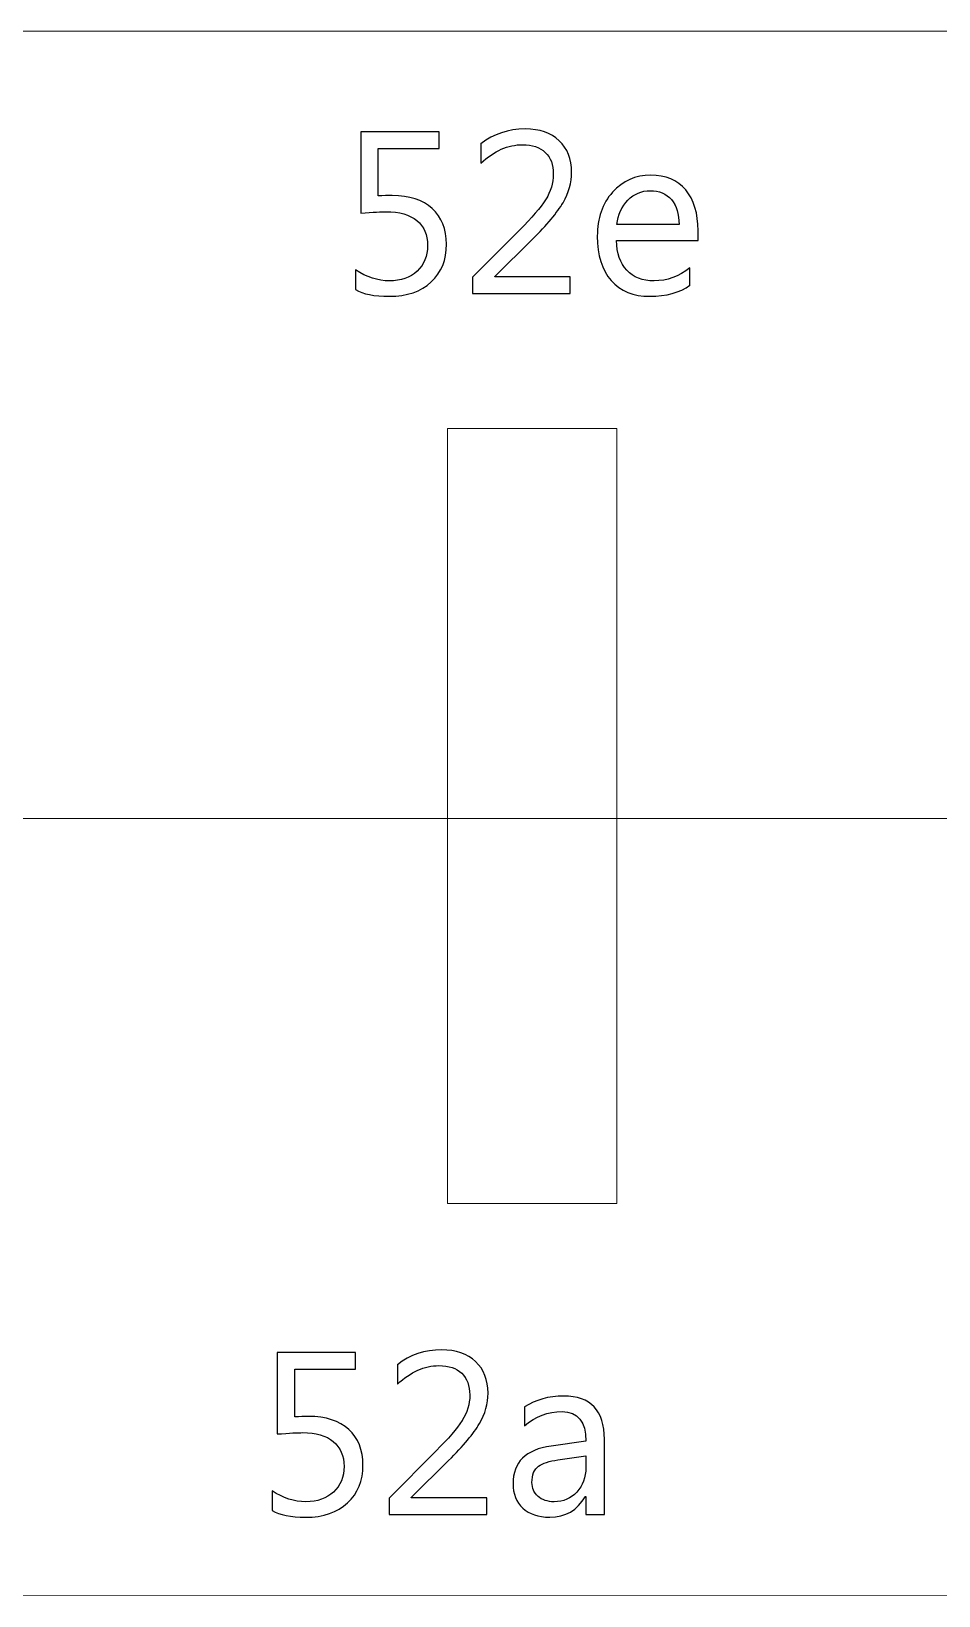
# Model space of a CAD drawing. Header units: centimetres. Extents: x -370 to 378, y -504 to 433.
# Drawn here: x -77.2 to -45.6, y 377.3 to 431.9 of the extents above; entities that cross this region are included whole.
import ezdxf

# ---------------------------------------------------------------- set-up
doc = ezdxf.new("R2010")
doc.units = ezdxf.units.CM
doc.header["$MEASUREMENT"] = 0
doc.layers.add('Camada 1', color=7, linetype='Continuous')
doc.layers.add('Camada 2', color=20, linetype='Continuous')

msp = doc.modelspace()

# ---------------------------------------------------------------- linework, layer by layer
at = {"layer": 'Camada 1', "lineweight": 9}
msp.add_lwpolyline([(-62.684, 390.977), (-56.776, 390.977), (-56.776, 418.021), (-62.684, 418.021), (-62.684, 390.977)], close=True, dxfattribs=at)
for points in [[(-108.854, 431.873), (-108.854, 431.873), (41.46, 431.873), (41.46, 431.873), (41.46, 431.873), (41.46, 431.873), (41.46, 377.293), (41.46, 377.293), (41.46, 377.293), (41.46, 377.293), (-108.854, 377.298), (-108.854, 377.298), (-108.854, 377.298), (-108.854, 377.298), (-108.854, 431.873), (-108.854, 431.873)], [(-108.854, 404.406), (-108.854, 404.406), (41.46, 404.406), (41.46, 404.406), (41.46, 404.406), (41.46, 404.406), (41.46, 377.293), (41.46, 377.293), (41.46, 377.293), (41.46, 377.293), (-108.854, 377.295), (-108.854, 377.295), (-108.854, 377.295), (-108.854, 377.295), (-108.854, 404.406), (-108.854, 404.406)]]:
    msp.add_open_spline(points, degree=3, knots=[0, 0, 0, 0, 0.2, 0.2, 0.2, 0.2, 0.4, 0.4, 0.4, 0.4, 0.6, 0.6, 0.6, 0.6, 1, 1, 1, 1], dxfattribs=at)
at = {"layer": 'Camada 2'}
for points, knots in [([(-58.406, 422.723), (-58.406, 422.723), (-61.809, 422.723), (-61.809, 422.723), (-61.809, 422.723), (-61.809, 422.723), (-61.809, 423.296), (-61.809, 423.296), (-61.809, 423.296), (-61.809, 423.296), (-60.164, 424.946), (-60.164, 424.946), (-60.164, 424.946), (-59.743, 425.367), (-59.443, 425.717), (-59.265, 425.996), (-59.265, 425.996), (-59.085, 426.276), (-58.995, 426.576), (-58.995, 426.893), (-58.995, 426.893), (-58.995, 427.218), (-59.087, 427.471), (-59.274, 427.649), (-59.274, 427.649), (-59.461, 427.828), (-59.726, 427.917), (-60.07, 427.917), (-60.07, 427.917), (-60.574, 427.917), (-61.056, 427.702), (-61.519, 427.272), (-61.519, 427.272), (-61.519, 427.272), (-61.519, 427.949), (-61.519, 427.949), (-61.519, 427.949), (-61.078, 428.293), (-60.565, 428.465), (-59.98, 428.465), (-59.98, 428.465), (-59.476, 428.465), (-59.079, 428.328), (-58.79, 428.055), (-58.79, 428.055), (-58.501, 427.783), (-58.357, 427.416), (-58.357, 426.956), (-58.357, 426.956), (-58.357, 426.594), (-58.457, 426.24), (-58.657, 425.894), (-58.657, 425.894), (-58.856, 425.549), (-59.215, 425.12), (-59.732, 424.608), (-59.732, 424.608), (-59.732, 424.608), (-61.035, 423.32), (-61.035, 423.32), (-61.035, 423.32), (-61.035, 423.32), (-61.035, 423.304), (-61.035, 423.304), (-61.035, 423.304), (-61.035, 423.304), (-58.406, 423.304), (-58.406, 423.304), (-58.406, 423.304), (-58.406, 423.304), (-58.406, 422.723), (-58.406, 422.723)], [0, 0, 0, 0, 0.052632, 0.052632, 0.052632, 0.052632, 0.105263, 0.105263, 0.105263, 0.105263, 0.157895, 0.157895, 0.157895, 0.157895, 0.210526, 0.210526, 0.210526, 0.210526, 0.263158, 0.263158, 0.263158, 0.263158, 0.315789, 0.315789, 0.315789, 0.315789, 0.368421, 0.368421, 0.368421, 0.368421, 0.421053, 0.421053, 0.421053, 0.421053, 0.473684, 0.473684, 0.473684, 0.473684, 0.526316, 0.526316, 0.526316, 0.526316, 0.578947, 0.578947, 0.578947, 0.578947, 0.631579, 0.631579, 0.631579, 0.631579, 0.684211, 0.684211, 0.684211, 0.684211, 0.736842, 0.736842, 0.736842, 0.736842, 0.789474, 0.789474, 0.789474, 0.789474, 0.842105, 0.842105, 0.842105, 0.842105, 0.894737, 0.894737, 0.894737, 0.894737, 1, 1, 1, 1]), ([(-65.89, 422.86), (-65.89, 422.86), (-65.89, 423.546), (-65.89, 423.546), (-65.89, 423.546), (-65.504, 423.293), (-65.112, 423.167), (-64.712, 423.167), (-64.712, 423.167), (-64.313, 423.167), (-63.992, 423.28), (-63.747, 423.506), (-63.747, 423.506), (-63.504, 423.73), (-63.382, 424.03), (-63.382, 424.402), (-63.382, 424.402), (-63.382, 424.772), (-63.507, 425.061), (-63.755, 425.268), (-63.755, 425.268), (-64.005, 425.475), (-64.362, 425.578), (-64.827, 425.578), (-64.827, 425.578), (-64.984, 425.578), (-65.28, 425.562), (-65.712, 425.531), (-65.712, 425.531), (-65.712, 425.531), (-65.712, 428.369), (-65.712, 428.369), (-65.712, 428.369), (-65.712, 428.369), (-62.979, 428.369), (-62.979, 428.369), (-62.979, 428.369), (-62.979, 428.369), (-62.979, 427.788), (-62.979, 427.788), (-62.979, 427.788), (-62.979, 427.788), (-65.1, 427.788), (-65.1, 427.788), (-65.1, 427.788), (-65.1, 427.788), (-65.1, 426.127), (-65.1, 426.127), (-65.1, 426.127), (-64.926, 426.137), (-64.766, 426.143), (-64.618, 426.143), (-64.618, 426.143), (-64.015, 426.143), (-63.547, 425.991), (-63.216, 425.688), (-63.216, 425.688), (-62.886, 425.386), (-62.72, 424.971), (-62.72, 424.444), (-62.72, 424.444), (-62.72, 423.898), (-62.898, 423.458), (-63.254, 423.127), (-63.254, 423.127), (-63.61, 422.793), (-64.099, 422.627), (-64.719, 422.627), (-64.719, 422.627), (-65.242, 422.627), (-65.632, 422.704), (-65.89, 422.86)], [0, 0, 0, 0, 0.052632, 0.052632, 0.052632, 0.052632, 0.105263, 0.105263, 0.105263, 0.105263, 0.157895, 0.157895, 0.157895, 0.157895, 0.210526, 0.210526, 0.210526, 0.210526, 0.263158, 0.263158, 0.263158, 0.263158, 0.315789, 0.315789, 0.315789, 0.315789, 0.368421, 0.368421, 0.368421, 0.368421, 0.421053, 0.421053, 0.421053, 0.421053, 0.473684, 0.473684, 0.473684, 0.473684, 0.526316, 0.526316, 0.526316, 0.526316, 0.578947, 0.578947, 0.578947, 0.578947, 0.631579, 0.631579, 0.631579, 0.631579, 0.684211, 0.684211, 0.684211, 0.684211, 0.736842, 0.736842, 0.736842, 0.736842, 0.789474, 0.789474, 0.789474, 0.789474, 0.842105, 0.842105, 0.842105, 0.842105, 0.894737, 0.894737, 0.894737, 0.894737, 1, 1, 1, 1]), ([(-53.946, 424.578), (-53.946, 424.578), (-56.793, 424.578), (-56.793, 424.578), (-56.793, 424.578), (-56.782, 424.128), (-56.661, 423.78), (-56.431, 423.535), (-56.431, 423.535), (-56.2, 423.289), (-55.883, 423.167), (-55.48, 423.167), (-55.48, 423.167), (-55.025, 423.167), (-54.609, 423.317), (-54.228, 423.618), (-54.228, 423.618), (-54.228, 423.618), (-54.228, 423.014), (-54.228, 423.014), (-54.228, 423.014), (-54.582, 422.756), (-55.051, 422.627), (-55.633, 422.627), (-55.633, 422.627), (-56.202, 422.627), (-56.649, 422.809), (-56.974, 423.176), (-56.974, 423.176), (-57.3, 423.543), (-57.462, 424.059), (-57.462, 424.723), (-57.462, 424.723), (-57.462, 425.352), (-57.285, 425.863), (-56.929, 426.26), (-56.929, 426.26), (-56.572, 426.655), (-56.132, 426.852), (-55.603, 426.852), (-55.603, 426.852), (-55.076, 426.852), (-54.668, 426.682), (-54.379, 426.34), (-54.379, 426.34), (-54.09, 425.999), (-53.946, 425.524), (-53.946, 424.917), (-53.946, 424.917), (-53.946, 424.917), (-53.946, 424.578), (-53.946, 424.578)], [0, 0, 0, 0, 0.071429, 0.071429, 0.071429, 0.071429, 0.142857, 0.142857, 0.142857, 0.142857, 0.214286, 0.214286, 0.214286, 0.214286, 0.285714, 0.285714, 0.285714, 0.285714, 0.357143, 0.357143, 0.357143, 0.357143, 0.428571, 0.428571, 0.428571, 0.428571, 0.5, 0.5, 0.5, 0.5, 0.571429, 0.571429, 0.571429, 0.571429, 0.642857, 0.642857, 0.642857, 0.642857, 0.714286, 0.714286, 0.714286, 0.714286, 0.785714, 0.785714, 0.785714, 0.785714, 0.857143, 0.857143, 0.857143, 0.857143, 1, 1, 1, 1]), ([(-54.607, 425.127), (-54.61, 425.5), (-54.7, 425.792), (-54.878, 426), (-54.878, 426), (-55.055, 426.209), (-55.301, 426.312), (-55.616, 426.312), (-55.616, 426.312), (-55.919, 426.312), (-56.179, 426.203), (-56.391, 425.984), (-56.391, 425.984), (-56.603, 425.765), (-56.735, 425.48), (-56.785, 425.127), (-56.785, 425.127), (-56.785, 425.127), (-54.607, 425.127), (-54.607, 425.127)], [0, 0, 0, 0, 0.166667, 0.166667, 0.166667, 0.166667, 0.333333, 0.333333, 0.333333, 0.333333, 0.5, 0.5, 0.5, 0.5, 0.666667, 0.666667, 0.666667, 0.666667, 1, 1, 1, 1]), ([(-68.804, 380.265), (-68.804, 380.265), (-68.804, 380.95), (-68.804, 380.95), (-68.804, 380.95), (-68.419, 380.697), (-68.026, 380.571), (-67.627, 380.571), (-67.627, 380.571), (-67.228, 380.571), (-66.907, 380.684), (-66.662, 380.91), (-66.662, 380.91), (-66.419, 381.134), (-66.296, 381.434), (-66.296, 381.806), (-66.296, 381.806), (-66.296, 382.176), (-66.421, 382.465), (-66.67, 382.672), (-66.67, 382.672), (-66.92, 382.879), (-67.276, 382.982), (-67.741, 382.982), (-67.741, 382.982), (-67.899, 382.982), (-68.194, 382.966), (-68.627, 382.935), (-68.627, 382.935), (-68.627, 382.935), (-68.627, 385.773), (-68.627, 385.773), (-68.627, 385.773), (-68.627, 385.773), (-65.893, 385.773), (-65.893, 385.773), (-65.893, 385.773), (-65.893, 385.773), (-65.893, 385.192), (-65.893, 385.192), (-65.893, 385.192), (-65.893, 385.192), (-68.014, 385.192), (-68.014, 385.192), (-68.014, 385.192), (-68.014, 385.192), (-68.014, 383.531), (-68.014, 383.531), (-68.014, 383.531), (-67.841, 383.541), (-67.681, 383.547), (-67.533, 383.547), (-67.533, 383.547), (-66.93, 383.547), (-66.462, 383.395), (-66.131, 383.093), (-66.131, 383.093), (-65.8, 382.79), (-65.635, 382.375), (-65.635, 381.848), (-65.635, 381.848), (-65.635, 381.302), (-65.812, 380.863), (-66.169, 380.531), (-66.169, 380.531), (-66.525, 380.197), (-67.014, 380.031), (-67.634, 380.031), (-67.634, 380.031), (-68.157, 380.031), (-68.546, 380.109), (-68.804, 380.265)], [0, 0, 0, 0, 0.052632, 0.052632, 0.052632, 0.052632, 0.105263, 0.105263, 0.105263, 0.105263, 0.157895, 0.157895, 0.157895, 0.157895, 0.210526, 0.210526, 0.210526, 0.210526, 0.263158, 0.263158, 0.263158, 0.263158, 0.315789, 0.315789, 0.315789, 0.315789, 0.368421, 0.368421, 0.368421, 0.368421, 0.421053, 0.421053, 0.421053, 0.421053, 0.473684, 0.473684, 0.473684, 0.473684, 0.526316, 0.526316, 0.526316, 0.526316, 0.578947, 0.578947, 0.578947, 0.578947, 0.631579, 0.631579, 0.631579, 0.631579, 0.684211, 0.684211, 0.684211, 0.684211, 0.736842, 0.736842, 0.736842, 0.736842, 0.789474, 0.789474, 0.789474, 0.789474, 0.842105, 0.842105, 0.842105, 0.842105, 0.894737, 0.894737, 0.894737, 0.894737, 1, 1, 1, 1]), ([(-61.32, 380.128), (-61.32, 380.128), (-64.724, 380.128), (-64.724, 380.128), (-64.724, 380.128), (-64.724, 380.128), (-64.724, 380.7), (-64.724, 380.7), (-64.724, 380.7), (-64.724, 380.7), (-63.079, 382.351), (-63.079, 382.351), (-63.079, 382.351), (-62.658, 382.771), (-62.358, 383.121), (-62.179, 383.4), (-62.179, 383.4), (-61.999, 383.68), (-61.909, 383.98), (-61.909, 384.297), (-61.909, 384.297), (-61.909, 384.622), (-62.002, 384.875), (-62.189, 385.054), (-62.189, 385.054), (-62.376, 385.232), (-62.64, 385.321), (-62.984, 385.321), (-62.984, 385.321), (-63.489, 385.321), (-63.971, 385.106), (-64.433, 384.676), (-64.433, 384.676), (-64.433, 384.676), (-64.433, 385.353), (-64.433, 385.353), (-64.433, 385.353), (-63.993, 385.698), (-63.479, 385.87), (-62.895, 385.87), (-62.895, 385.87), (-62.39, 385.87), (-61.994, 385.732), (-61.705, 385.46), (-61.705, 385.46), (-61.416, 385.187), (-61.272, 384.82), (-61.272, 384.36), (-61.272, 384.36), (-61.272, 383.998), (-61.371, 383.644), (-61.572, 383.298), (-61.572, 383.298), (-61.771, 382.953), (-62.13, 382.524), (-62.647, 382.012), (-62.647, 382.012), (-62.647, 382.012), (-63.95, 380.724), (-63.95, 380.724), (-63.95, 380.724), (-63.95, 380.724), (-63.95, 380.708), (-63.95, 380.708), (-63.95, 380.708), (-63.95, 380.708), (-61.32, 380.708), (-61.32, 380.708), (-61.32, 380.708), (-61.32, 380.708), (-61.32, 380.128), (-61.32, 380.128)], [0, 0, 0, 0, 0.052632, 0.052632, 0.052632, 0.052632, 0.105263, 0.105263, 0.105263, 0.105263, 0.157895, 0.157895, 0.157895, 0.157895, 0.210526, 0.210526, 0.210526, 0.210526, 0.263158, 0.263158, 0.263158, 0.263158, 0.315789, 0.315789, 0.315789, 0.315789, 0.368421, 0.368421, 0.368421, 0.368421, 0.421053, 0.421053, 0.421053, 0.421053, 0.473684, 0.473684, 0.473684, 0.473684, 0.526316, 0.526316, 0.526316, 0.526316, 0.578947, 0.578947, 0.578947, 0.578947, 0.631579, 0.631579, 0.631579, 0.631579, 0.684211, 0.684211, 0.684211, 0.684211, 0.736842, 0.736842, 0.736842, 0.736842, 0.789474, 0.789474, 0.789474, 0.789474, 0.842105, 0.842105, 0.842105, 0.842105, 0.894737, 0.894737, 0.894737, 0.894737, 1, 1, 1, 1]), ([(-57.216, 380.128), (-57.216, 380.128), (-57.861, 380.128), (-57.861, 380.128), (-57.861, 380.128), (-57.861, 380.128), (-57.861, 380.758), (-57.861, 380.758), (-57.861, 380.758), (-57.861, 380.758), (-57.877, 380.758), (-57.877, 380.758), (-57.877, 380.758), (-58.158, 380.273), (-58.57, 380.031), (-59.117, 380.031), (-59.117, 380.031), (-59.519, 380.031), (-59.834, 380.137), (-60.061, 380.351), (-60.061, 380.351), (-60.288, 380.563), (-60.401, 380.845), (-60.401, 381.197), (-60.401, 381.197), (-60.401, 381.952), (-59.958, 382.391), (-59.07, 382.515), (-59.07, 382.515), (-59.07, 382.515), (-57.861, 382.684), (-57.861, 382.684), (-57.861, 382.684), (-57.861, 383.372), (-58.138, 383.716), (-58.691, 383.716), (-58.691, 383.716), (-59.177, 383.716), (-59.615, 383.55), (-60.006, 383.216), (-60.006, 383.216), (-60.006, 383.216), (-60.006, 383.878), (-60.006, 383.878), (-60.006, 383.878), (-59.61, 384.13), (-59.154, 384.257), (-58.636, 384.257), (-58.636, 384.257), (-57.689, 384.257), (-57.216, 383.755), (-57.216, 382.751), (-57.216, 382.751), (-57.216, 382.751), (-57.216, 380.128), (-57.216, 380.128)], [0, 0, 0, 0, 0.066667, 0.066667, 0.066667, 0.066667, 0.133333, 0.133333, 0.133333, 0.133333, 0.2, 0.2, 0.2, 0.2, 0.266667, 0.266667, 0.266667, 0.266667, 0.333333, 0.333333, 0.333333, 0.333333, 0.4, 0.4, 0.4, 0.4, 0.466667, 0.466667, 0.466667, 0.466667, 0.533333, 0.533333, 0.533333, 0.533333, 0.6, 0.6, 0.6, 0.6, 0.666667, 0.666667, 0.666667, 0.666667, 0.733333, 0.733333, 0.733333, 0.733333, 0.8, 0.8, 0.8, 0.8, 0.866667, 0.866667, 0.866667, 0.866667, 1, 1, 1, 1]), ([(-57.861, 382.168), (-57.861, 382.168), (-58.834, 382.033), (-58.834, 382.033), (-58.834, 382.033), (-59.134, 381.992), (-59.359, 381.916), (-59.511, 381.81), (-59.511, 381.81), (-59.663, 381.703), (-59.74, 381.515), (-59.74, 381.243), (-59.74, 381.243), (-59.74, 381.046), (-59.67, 380.884), (-59.529, 380.759), (-59.529, 380.759), (-59.389, 380.634), (-59.201, 380.571), (-58.968, 380.571), (-58.968, 380.571), (-58.647, 380.571), (-58.382, 380.684), (-58.174, 380.908), (-58.174, 380.908), (-57.966, 381.134), (-57.861, 381.419), (-57.861, 381.765), (-57.861, 381.765), (-57.861, 381.765), (-57.861, 382.168), (-57.861, 382.168)], [0, 0, 0, 0, 0.111111, 0.111111, 0.111111, 0.111111, 0.222222, 0.222222, 0.222222, 0.222222, 0.333333, 0.333333, 0.333333, 0.333333, 0.444444, 0.444444, 0.444444, 0.444444, 0.555556, 0.555556, 0.555556, 0.555556, 0.666667, 0.666667, 0.666667, 0.666667, 0.777778, 0.777778, 0.777778, 0.777778, 1, 1, 1, 1])]:
    msp.add_open_spline(points, degree=3, knots=knots, dxfattribs=at)
at = {"layer": 'Camada 2', "lineweight": 9}
for points, knots in [([(-58.406, 422.723), (-58.406, 422.723), (-61.809, 422.723), (-61.809, 422.723), (-61.809, 422.723), (-61.809, 422.723), (-61.809, 423.296), (-61.809, 423.296), (-61.809, 423.296), (-61.809, 423.296), (-60.164, 424.946), (-60.164, 424.946), (-60.164, 424.946), (-59.743, 425.367), (-59.443, 425.717), (-59.265, 425.996), (-59.265, 425.996), (-59.085, 426.276), (-58.995, 426.576), (-58.995, 426.893), (-58.995, 426.893), (-58.995, 427.218), (-59.087, 427.471), (-59.274, 427.649), (-59.274, 427.649), (-59.461, 427.828), (-59.726, 427.917), (-60.07, 427.917), (-60.07, 427.917), (-60.574, 427.917), (-61.056, 427.702), (-61.519, 427.272), (-61.519, 427.272), (-61.519, 427.272), (-61.519, 427.949), (-61.519, 427.949), (-61.519, 427.949), (-61.078, 428.293), (-60.565, 428.465), (-59.98, 428.465), (-59.98, 428.465), (-59.476, 428.465), (-59.079, 428.328), (-58.79, 428.055), (-58.79, 428.055), (-58.501, 427.783), (-58.357, 427.416), (-58.357, 426.956), (-58.357, 426.956), (-58.357, 426.594), (-58.457, 426.24), (-58.657, 425.894), (-58.657, 425.894), (-58.856, 425.549), (-59.215, 425.12), (-59.732, 424.608), (-59.732, 424.608), (-59.732, 424.608), (-61.035, 423.32), (-61.035, 423.32), (-61.035, 423.32), (-61.035, 423.32), (-61.035, 423.304), (-61.035, 423.304), (-61.035, 423.304), (-61.035, 423.304), (-58.406, 423.304), (-58.406, 423.304), (-58.406, 423.304), (-58.406, 423.304), (-58.406, 422.723), (-58.406, 422.723)], [0, 0, 0, 0, 0.052632, 0.052632, 0.052632, 0.052632, 0.105263, 0.105263, 0.105263, 0.105263, 0.157895, 0.157895, 0.157895, 0.157895, 0.210526, 0.210526, 0.210526, 0.210526, 0.263158, 0.263158, 0.263158, 0.263158, 0.315789, 0.315789, 0.315789, 0.315789, 0.368421, 0.368421, 0.368421, 0.368421, 0.421053, 0.421053, 0.421053, 0.421053, 0.473684, 0.473684, 0.473684, 0.473684, 0.526316, 0.526316, 0.526316, 0.526316, 0.578947, 0.578947, 0.578947, 0.578947, 0.631579, 0.631579, 0.631579, 0.631579, 0.684211, 0.684211, 0.684211, 0.684211, 0.736842, 0.736842, 0.736842, 0.736842, 0.789474, 0.789474, 0.789474, 0.789474, 0.842105, 0.842105, 0.842105, 0.842105, 0.894737, 0.894737, 0.894737, 0.894737, 1, 1, 1, 1]), ([(-65.89, 422.86), (-65.89, 422.86), (-65.89, 423.546), (-65.89, 423.546), (-65.89, 423.546), (-65.504, 423.293), (-65.112, 423.167), (-64.712, 423.167), (-64.712, 423.167), (-64.313, 423.167), (-63.992, 423.28), (-63.747, 423.506), (-63.747, 423.506), (-63.504, 423.73), (-63.382, 424.03), (-63.382, 424.402), (-63.382, 424.402), (-63.382, 424.772), (-63.507, 425.061), (-63.755, 425.268), (-63.755, 425.268), (-64.005, 425.475), (-64.362, 425.578), (-64.827, 425.578), (-64.827, 425.578), (-64.984, 425.578), (-65.28, 425.562), (-65.712, 425.531), (-65.712, 425.531), (-65.712, 425.531), (-65.712, 428.369), (-65.712, 428.369), (-65.712, 428.369), (-65.712, 428.369), (-62.979, 428.369), (-62.979, 428.369), (-62.979, 428.369), (-62.979, 428.369), (-62.979, 427.788), (-62.979, 427.788), (-62.979, 427.788), (-62.979, 427.788), (-65.1, 427.788), (-65.1, 427.788), (-65.1, 427.788), (-65.1, 427.788), (-65.1, 426.127), (-65.1, 426.127), (-65.1, 426.127), (-64.926, 426.137), (-64.766, 426.143), (-64.618, 426.143), (-64.618, 426.143), (-64.015, 426.143), (-63.547, 425.991), (-63.216, 425.688), (-63.216, 425.688), (-62.886, 425.386), (-62.72, 424.971), (-62.72, 424.444), (-62.72, 424.444), (-62.72, 423.898), (-62.898, 423.458), (-63.254, 423.127), (-63.254, 423.127), (-63.61, 422.793), (-64.099, 422.627), (-64.719, 422.627), (-64.719, 422.627), (-65.242, 422.627), (-65.632, 422.704), (-65.89, 422.86)], [0, 0, 0, 0, 0.052632, 0.052632, 0.052632, 0.052632, 0.105263, 0.105263, 0.105263, 0.105263, 0.157895, 0.157895, 0.157895, 0.157895, 0.210526, 0.210526, 0.210526, 0.210526, 0.263158, 0.263158, 0.263158, 0.263158, 0.315789, 0.315789, 0.315789, 0.315789, 0.368421, 0.368421, 0.368421, 0.368421, 0.421053, 0.421053, 0.421053, 0.421053, 0.473684, 0.473684, 0.473684, 0.473684, 0.526316, 0.526316, 0.526316, 0.526316, 0.578947, 0.578947, 0.578947, 0.578947, 0.631579, 0.631579, 0.631579, 0.631579, 0.684211, 0.684211, 0.684211, 0.684211, 0.736842, 0.736842, 0.736842, 0.736842, 0.789474, 0.789474, 0.789474, 0.789474, 0.842105, 0.842105, 0.842105, 0.842105, 0.894737, 0.894737, 0.894737, 0.894737, 1, 1, 1, 1]), ([(-53.946, 424.578), (-53.946, 424.578), (-56.793, 424.578), (-56.793, 424.578), (-56.793, 424.578), (-56.782, 424.128), (-56.661, 423.78), (-56.431, 423.535), (-56.431, 423.535), (-56.2, 423.289), (-55.883, 423.167), (-55.48, 423.167), (-55.48, 423.167), (-55.025, 423.167), (-54.609, 423.317), (-54.228, 423.618), (-54.228, 423.618), (-54.228, 423.618), (-54.228, 423.014), (-54.228, 423.014), (-54.228, 423.014), (-54.582, 422.756), (-55.051, 422.627), (-55.633, 422.627), (-55.633, 422.627), (-56.202, 422.627), (-56.649, 422.809), (-56.974, 423.176), (-56.974, 423.176), (-57.3, 423.543), (-57.462, 424.059), (-57.462, 424.723), (-57.462, 424.723), (-57.462, 425.352), (-57.285, 425.863), (-56.929, 426.26), (-56.929, 426.26), (-56.572, 426.655), (-56.132, 426.852), (-55.603, 426.852), (-55.603, 426.852), (-55.076, 426.852), (-54.668, 426.682), (-54.379, 426.34), (-54.379, 426.34), (-54.09, 425.999), (-53.946, 425.524), (-53.946, 424.917), (-53.946, 424.917), (-53.946, 424.917), (-53.946, 424.578), (-53.946, 424.578)], [0, 0, 0, 0, 0.071429, 0.071429, 0.071429, 0.071429, 0.142857, 0.142857, 0.142857, 0.142857, 0.214286, 0.214286, 0.214286, 0.214286, 0.285714, 0.285714, 0.285714, 0.285714, 0.357143, 0.357143, 0.357143, 0.357143, 0.428571, 0.428571, 0.428571, 0.428571, 0.5, 0.5, 0.5, 0.5, 0.571429, 0.571429, 0.571429, 0.571429, 0.642857, 0.642857, 0.642857, 0.642857, 0.714286, 0.714286, 0.714286, 0.714286, 0.785714, 0.785714, 0.785714, 0.785714, 0.857143, 0.857143, 0.857143, 0.857143, 1, 1, 1, 1]), ([(-54.607, 425.127), (-54.61, 425.5), (-54.7, 425.792), (-54.878, 426), (-54.878, 426), (-55.055, 426.209), (-55.301, 426.312), (-55.616, 426.312), (-55.616, 426.312), (-55.919, 426.312), (-56.179, 426.203), (-56.391, 425.984), (-56.391, 425.984), (-56.603, 425.765), (-56.735, 425.48), (-56.785, 425.127), (-56.785, 425.127), (-56.785, 425.127), (-54.607, 425.127), (-54.607, 425.127)], [0, 0, 0, 0, 0.166667, 0.166667, 0.166667, 0.166667, 0.333333, 0.333333, 0.333333, 0.333333, 0.5, 0.5, 0.5, 0.5, 0.666667, 0.666667, 0.666667, 0.666667, 1, 1, 1, 1]), ([(-68.804, 380.265), (-68.804, 380.265), (-68.804, 380.95), (-68.804, 380.95), (-68.804, 380.95), (-68.419, 380.697), (-68.026, 380.571), (-67.627, 380.571), (-67.627, 380.571), (-67.228, 380.571), (-66.907, 380.684), (-66.662, 380.91), (-66.662, 380.91), (-66.419, 381.134), (-66.296, 381.434), (-66.296, 381.806), (-66.296, 381.806), (-66.296, 382.176), (-66.421, 382.465), (-66.67, 382.672), (-66.67, 382.672), (-66.92, 382.879), (-67.276, 382.982), (-67.741, 382.982), (-67.741, 382.982), (-67.899, 382.982), (-68.194, 382.966), (-68.627, 382.935), (-68.627, 382.935), (-68.627, 382.935), (-68.627, 385.773), (-68.627, 385.773), (-68.627, 385.773), (-68.627, 385.773), (-65.893, 385.773), (-65.893, 385.773), (-65.893, 385.773), (-65.893, 385.773), (-65.893, 385.192), (-65.893, 385.192), (-65.893, 385.192), (-65.893, 385.192), (-68.014, 385.192), (-68.014, 385.192), (-68.014, 385.192), (-68.014, 385.192), (-68.014, 383.531), (-68.014, 383.531), (-68.014, 383.531), (-67.841, 383.541), (-67.681, 383.547), (-67.533, 383.547), (-67.533, 383.547), (-66.93, 383.547), (-66.462, 383.395), (-66.131, 383.093), (-66.131, 383.093), (-65.8, 382.79), (-65.635, 382.375), (-65.635, 381.848), (-65.635, 381.848), (-65.635, 381.302), (-65.812, 380.863), (-66.169, 380.531), (-66.169, 380.531), (-66.525, 380.197), (-67.014, 380.031), (-67.634, 380.031), (-67.634, 380.031), (-68.157, 380.031), (-68.546, 380.109), (-68.804, 380.265)], [0, 0, 0, 0, 0.052632, 0.052632, 0.052632, 0.052632, 0.105263, 0.105263, 0.105263, 0.105263, 0.157895, 0.157895, 0.157895, 0.157895, 0.210526, 0.210526, 0.210526, 0.210526, 0.263158, 0.263158, 0.263158, 0.263158, 0.315789, 0.315789, 0.315789, 0.315789, 0.368421, 0.368421, 0.368421, 0.368421, 0.421053, 0.421053, 0.421053, 0.421053, 0.473684, 0.473684, 0.473684, 0.473684, 0.526316, 0.526316, 0.526316, 0.526316, 0.578947, 0.578947, 0.578947, 0.578947, 0.631579, 0.631579, 0.631579, 0.631579, 0.684211, 0.684211, 0.684211, 0.684211, 0.736842, 0.736842, 0.736842, 0.736842, 0.789474, 0.789474, 0.789474, 0.789474, 0.842105, 0.842105, 0.842105, 0.842105, 0.894737, 0.894737, 0.894737, 0.894737, 1, 1, 1, 1]), ([(-61.32, 380.128), (-61.32, 380.128), (-64.724, 380.128), (-64.724, 380.128), (-64.724, 380.128), (-64.724, 380.128), (-64.724, 380.7), (-64.724, 380.7), (-64.724, 380.7), (-64.724, 380.7), (-63.079, 382.351), (-63.079, 382.351), (-63.079, 382.351), (-62.658, 382.771), (-62.358, 383.121), (-62.179, 383.4), (-62.179, 383.4), (-61.999, 383.68), (-61.909, 383.98), (-61.909, 384.297), (-61.909, 384.297), (-61.909, 384.622), (-62.002, 384.875), (-62.189, 385.054), (-62.189, 385.054), (-62.376, 385.232), (-62.64, 385.321), (-62.984, 385.321), (-62.984, 385.321), (-63.489, 385.321), (-63.971, 385.106), (-64.433, 384.676), (-64.433, 384.676), (-64.433, 384.676), (-64.433, 385.353), (-64.433, 385.353), (-64.433, 385.353), (-63.993, 385.698), (-63.479, 385.87), (-62.895, 385.87), (-62.895, 385.87), (-62.39, 385.87), (-61.994, 385.732), (-61.705, 385.46), (-61.705, 385.46), (-61.416, 385.187), (-61.272, 384.82), (-61.272, 384.36), (-61.272, 384.36), (-61.272, 383.998), (-61.371, 383.644), (-61.572, 383.298), (-61.572, 383.298), (-61.771, 382.953), (-62.13, 382.524), (-62.647, 382.012), (-62.647, 382.012), (-62.647, 382.012), (-63.95, 380.724), (-63.95, 380.724), (-63.95, 380.724), (-63.95, 380.724), (-63.95, 380.708), (-63.95, 380.708), (-63.95, 380.708), (-63.95, 380.708), (-61.32, 380.708), (-61.32, 380.708), (-61.32, 380.708), (-61.32, 380.708), (-61.32, 380.128), (-61.32, 380.128)], [0, 0, 0, 0, 0.052632, 0.052632, 0.052632, 0.052632, 0.105263, 0.105263, 0.105263, 0.105263, 0.157895, 0.157895, 0.157895, 0.157895, 0.210526, 0.210526, 0.210526, 0.210526, 0.263158, 0.263158, 0.263158, 0.263158, 0.315789, 0.315789, 0.315789, 0.315789, 0.368421, 0.368421, 0.368421, 0.368421, 0.421053, 0.421053, 0.421053, 0.421053, 0.473684, 0.473684, 0.473684, 0.473684, 0.526316, 0.526316, 0.526316, 0.526316, 0.578947, 0.578947, 0.578947, 0.578947, 0.631579, 0.631579, 0.631579, 0.631579, 0.684211, 0.684211, 0.684211, 0.684211, 0.736842, 0.736842, 0.736842, 0.736842, 0.789474, 0.789474, 0.789474, 0.789474, 0.842105, 0.842105, 0.842105, 0.842105, 0.894737, 0.894737, 0.894737, 0.894737, 1, 1, 1, 1]), ([(-57.216, 380.128), (-57.216, 380.128), (-57.861, 380.128), (-57.861, 380.128), (-57.861, 380.128), (-57.861, 380.128), (-57.861, 380.758), (-57.861, 380.758), (-57.861, 380.758), (-57.861, 380.758), (-57.877, 380.758), (-57.877, 380.758), (-57.877, 380.758), (-58.158, 380.273), (-58.57, 380.031), (-59.117, 380.031), (-59.117, 380.031), (-59.519, 380.031), (-59.834, 380.137), (-60.061, 380.351), (-60.061, 380.351), (-60.288, 380.563), (-60.401, 380.845), (-60.401, 381.197), (-60.401, 381.197), (-60.401, 381.952), (-59.958, 382.391), (-59.07, 382.515), (-59.07, 382.515), (-59.07, 382.515), (-57.861, 382.684), (-57.861, 382.684), (-57.861, 382.684), (-57.861, 383.372), (-58.138, 383.716), (-58.691, 383.716), (-58.691, 383.716), (-59.177, 383.716), (-59.615, 383.55), (-60.006, 383.216), (-60.006, 383.216), (-60.006, 383.216), (-60.006, 383.878), (-60.006, 383.878), (-60.006, 383.878), (-59.61, 384.13), (-59.154, 384.257), (-58.636, 384.257), (-58.636, 384.257), (-57.689, 384.257), (-57.216, 383.755), (-57.216, 382.751), (-57.216, 382.751), (-57.216, 382.751), (-57.216, 380.128), (-57.216, 380.128)], [0, 0, 0, 0, 0.066667, 0.066667, 0.066667, 0.066667, 0.133333, 0.133333, 0.133333, 0.133333, 0.2, 0.2, 0.2, 0.2, 0.266667, 0.266667, 0.266667, 0.266667, 0.333333, 0.333333, 0.333333, 0.333333, 0.4, 0.4, 0.4, 0.4, 0.466667, 0.466667, 0.466667, 0.466667, 0.533333, 0.533333, 0.533333, 0.533333, 0.6, 0.6, 0.6, 0.6, 0.666667, 0.666667, 0.666667, 0.666667, 0.733333, 0.733333, 0.733333, 0.733333, 0.8, 0.8, 0.8, 0.8, 0.866667, 0.866667, 0.866667, 0.866667, 1, 1, 1, 1]), ([(-57.861, 382.168), (-57.861, 382.168), (-58.834, 382.033), (-58.834, 382.033), (-58.834, 382.033), (-59.134, 381.992), (-59.359, 381.916), (-59.511, 381.81), (-59.511, 381.81), (-59.663, 381.703), (-59.74, 381.515), (-59.74, 381.243), (-59.74, 381.243), (-59.74, 381.046), (-59.67, 380.884), (-59.529, 380.759), (-59.529, 380.759), (-59.389, 380.634), (-59.201, 380.571), (-58.968, 380.571), (-58.968, 380.571), (-58.647, 380.571), (-58.382, 380.684), (-58.174, 380.908), (-58.174, 380.908), (-57.966, 381.134), (-57.861, 381.419), (-57.861, 381.765), (-57.861, 381.765), (-57.861, 381.765), (-57.861, 382.168), (-57.861, 382.168)], [0, 0, 0, 0, 0.111111, 0.111111, 0.111111, 0.111111, 0.222222, 0.222222, 0.222222, 0.222222, 0.333333, 0.333333, 0.333333, 0.333333, 0.444444, 0.444444, 0.444444, 0.444444, 0.555556, 0.555556, 0.555556, 0.555556, 0.666667, 0.666667, 0.666667, 0.666667, 0.777778, 0.777778, 0.777778, 0.777778, 1, 1, 1, 1])]:
    msp.add_open_spline(points, degree=3, knots=knots, dxfattribs=at)

doc.saveas('drawing.dxf')
